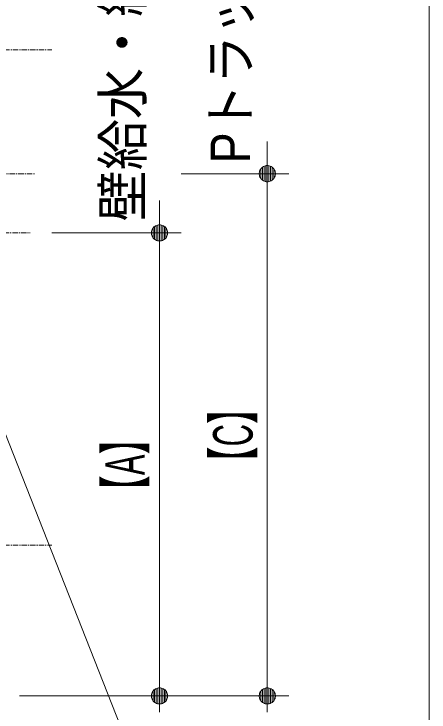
# Model space of a CAD drawing. Units: millimetres, scale not verified. Extents: x -6062 to 6062, y -3045 to 3045.
# Drawn here: x -3402 to -3018, y -2035 to -1387 of the extents above; entities that cross this region are included whole.
import ezdxf
from ezdxf.enums import TextEntityAlignment as Align

# ---------------------------------------------------------------- set-up
doc = ezdxf.new("R2010")
doc.units = ezdxf.units.MM
doc.header["$LTSCALE"] = 20
doc.linetypes.add('CHAIN1', pattern=[8, 5, -1, 1, -1])
for name, color, linetype, lineweight in [('0-0_1図面枠', 7, 'Continuous', 9), ('0-1_2寸法-2', 7, 'Continuous', 9), ('0-2_0', 7, 'Continuous', 9), ('0-3_2寸法-1', 7, 'Continuous', 9), ('0-4_2寸法-3', 7, 'Continuous', 9), ('0-6_5ボウル・キャビネト', 7, 'Continuous', 9), ('0-7_4給排水', 7, 'Continuous', 9)]:
    doc.layers.add(name, color=color, linetype=linetype, lineweight=lineweight)
doc.styles.add('ＭＳ Ｐゴシック', font='')
doc.styles.get('ＭＳ Ｐゴシック').set_extended_font_data('MS PGothic')

# ---------------------------------------------------------------- blocks, each defined once
blk = doc.blocks.new('_Dot')
at = {"layer": '0-2_0'}
for p, q in [((-10, 0), (-20, 0)), ((9.78, 2), (-9.78, 2)), ((7.99, 6), (-7.99, 6)), ((9.16, -3.98), (-9.16, -3.98)), ((6, -7.98), (-6, -7.98))]:
    blk.add_line(p, q, dxfattribs=at)
for points in [[(10, 0), (9.92, 1.25), (9.69, 2.49), (9.3, 3.68), (8.76, 4.82), (8.09, 5.88), (7.29, 6.85), (6.37, 7.71), (5.36, 8.44), (4.26, 9.05), (3.09, 9.51), (1.87, 9.82), (0.63, 9.98), (-0.63, 9.98), (-1.87, 9.82), (-3.09, 9.51), (-4.26, 9.05), (-5.36, 8.44), (-6.37, 7.71), (-7.29, 6.85), (-8.09, 5.88), (-8.76, 4.82), (-9.3, 3.68), (-9.69, 2.49), (-9.92, 1.25), (-10, 0), (0, 0)], [(-10, 0), (-9.92, -1.25), (-9.69, -2.49), (-9.3, -3.68), (-8.76, -4.82), (-8.09, -5.88), (-7.29, -6.85), (-6.37, -7.71), (-5.36, -8.44), (-4.26, -9.05), (-3.09, -9.51), (-1.87, -9.82), (-0.63, -9.98), (0.63, -9.98), (1.87, -9.82), (3.09, -9.51), (4.26, -9.05), (5.36, -8.44), (6.37, -7.71), (7.29, -6.85), (8.09, -5.88), (8.76, -4.82), (9.3, -3.68), (9.69, -2.49), (9.92, -1.25), (10, 0), (0, 0)]]:
    blk.add_lwpolyline(points, close=True, dxfattribs=at)
blk = doc.blocks.new('グループ-12')
at = {"layer": '0-7_4給排水', "linetype": 'CHAIN1'}
blk.add_line((-35900, -30700), (-31900, -30700), dxfattribs=at)
blk = doc.blocks.new('グループ-28')
at = {"layer": '0-6_5ボウル・キャビネト', "linetype": 'CHAIN1'}
for p, q in [((-33600, -28400), (-31600, -28400)), ((-33600, -37600), (-31600, -37600))]:
    blk.add_line(p, q, dxfattribs=at)
blk = doc.blocks.new('止水栓_側面')
at = {"layer": '0-7_4給排水', "linetype": 'CHAIN1'}
blk.add_line((-3010, 0), (1000, 0), dxfattribs=at)
at = {"layer": '0-7_4給排水'}
blk.add_lwpolyline([(-900, 1200), (-900, 600), (-1200, 600), (-1200, 1200)], dxfattribs=at)
for points in [[(-1950, 660), (-1850, 660), (-1850, 300), (-1950, 300)], [(-1330, 600), (-770, 600), (-770, 360), (-1330, 360)], [(-200, 600), (0, 600), (0, -600), (-200, -600)], [(-1450, -300), (-2010, -300), (-2010, 300), (-1450, 300)], [(-1430, 298), (-200, 298), (-200, -298), (-1430, -298)], [(-1250, 360), (-850, 360), (-850, 298), (-1250, 298)], [(-1450, 240), (-1430, 240), (-1430, -240), (-1450, -240)]]:
    blk.add_lwpolyline(points, close=True, dxfattribs=at)
blk = doc.blocks.new('グループ-30')
at = {"layer": '0-7_4給排水', "linetype": 'CHAIN1'}
for p, q in [((-33600, -23820), (-33600, -19440)), ((-33880, -28635.6), (-33770, -28051.7))]:
    blk.add_line(p, q, dxfattribs=at)
at = {"layer": '0-7_4給排水'}
for p, q in [((-33190, -19960), (-34010, -19960)), ((-36405.3, -20950.8), (-36524.3, -21395.1)), ((-36467.1, -21536.8), (-36142.5, -21623.7)), ((-33150, -23314), (-34050, -23314)), ((-33600, -23320), (-34040, -23320)), ((-33600, -23320), (-33160, -23320))]:
    blk.add_line(p, q, dxfattribs=at)
for points in [[(-34050, -20000), (-34050, -20760), (-33600, -20760)], [(-33600, -20760), (-33150, -20520.7), (-33150, -20000)], [(-34050, -23314), (-34044, -23320), (-33600, -23320), (-33156, -23320), (-33150, -23314), (-33150, -20806), (-33156, -20800), (-33600, -20800), (-34044, -20800), (-34050, -20806), (-34050, -21561.2), (-36380.8, -20936.6)], [(-36510.2, -21419.6), (-36476.4, -21428.7), (-36469.6, -21430.5), (-36488.3, -21500)], [(-36105.8, -21602.5), (-36087.1, -21533), (-36080.4, -21534.8), (-34050, -22078.8), (-34050, -23314)], [(-33992.8, -21701.3), (-33995, -21689.1), (-33997.5, -21676.8), (-34000.1, -21664.6), (-34003, -21652.4), (-34006, -21640.7), (-34009, -21629.7), (-34012, -21619.6), (-34015, -21610.3), (-34018.1, -21601.7), (-34021.2, -21594), (-34024.3, -21587.1), (-34027.4, -21581.1), (-34030.6, -21575.8), (-34033.8, -21571.3), (-34037, -21567.7), (-34040.2, -21564.8), (-34043.4, -21562.8), (-34046.7, -21561.6), (-34050, -21561.2)], [(-34052.5, -22078.1), (-34049.6, -22077.9), (-34046.3, -22076.8), (-34043, -22074.9), (-34039.7, -22072.2), (-34036.4, -22068.6), (-34033.1, -22064.3), (-34029.7, -22059.1), (-34026.4, -22053.1), (-34023, -22046.3), (-34019.7, -22038.7), (-34016.3, -22030.3), (-34012.9, -22021.1), (-34009.6, -22011), (-34006.3, -22000.5), (-34003.2, -21989.8), (-34000.4, -21979), (-33997.7, -21968), (-33995.3, -21956.9), (-33993, -21945.7), (-33991, -21934.3), (-33989.2, -21922.8), (-33987.6, -21911.1), (-33986.2, -21899.3), (-33985.1, -21887.3), (-33984.1, -21875.2), (-33983.3, -21863), (-33982.8, -21850.6), (-33982.5, -21838.1), (-33982.3, -21825.5), (-33982.4, -21813), (-33982.7, -21800.5), (-33983.2, -21788), (-33984, -21775.5), (-33984.9, -21763.1), (-33986.1, -21750.7), (-33987.4, -21738.3), (-33989, -21725.9), (-33990.8, -21713.6), (-33992.8, -21701.3)]]:
    blk.add_lwpolyline(points, dxfattribs=at)
for points in [[(-34050, -20370), (-35270, -20370), (-35270, -20170), (-34050, -20170)], [(-33600, -23400), (-34172.3, -23400), (-34180, -23399.8), (-34180, -23320.3), (-34167.1, -23320), (-33032.9, -23320), (-33020, -23320.3), (-33020, -23399.8), (-33027.7, -23400)]]:
    blk.add_lwpolyline(points, close=True, dxfattribs=at)
at = {"layer": '0-7_4給排水', "linetype": 'CHAIN1'}
for points in [[(-33600, -26232.8), (-33600, -26043.9), (-33600, -25487.3), (-33600, -23400)], [(-34050, -31200), (-34050, -30643.4), (-34050, -30454.5)]]:
    blk.add_lwpolyline(points, dxfattribs=at)
at = {"layer": '0-7_4給排水'}
for centre, radius, start, end in [((-34010, -20000), 40, 90, 180), ((-33190, -20000), 40, 0, 90), ((-33600, -20800), 420, 0, 32.75887), ((-33600, -20800), 420, 174.53498, 180), ((-36386, -20956), 20, 120, 164.99998), ((-36386, -20956), 20, 75.00002, 120), ((-36315.4, -21620), 250, 75, 130.08079), ((-36315.4, -21620), 250, 19.91921, 75), ((-36505, -21400.3), 20, 165.00002, 210), ((-36505, -21400.3), 20, 210, 254.99998), ((-36459.3, -21507.8), 30, 165, 210), ((-36459.3, -21507.8), 30, 210, 255), ((-36134.7, -21594.8), 30, 255, 300), ((-36134.7, -21594.8), 30, 300, 345)]:
    blk.add_arc(centre, radius, start, end, dxfattribs=at)
at = {"layer": '0-7_4給排水', "linetype": 'CHAIN1'}
for centre, start, end in [((-43418, -26232.8), 349.32349, 360), ((-24232, -30454.5), 169.32349, 180)]:
    blk.add_arc(centre, 9818, start, end, dxfattribs=at)
at = {"layer": '0-7_4給排水'}
blk.add_blockref('止水栓_側面', (-33000, -31800), dxfattribs=at)

msp = doc.modelspace()

# ---------------------------------------------------------------- linework, layer by layer
at = {"layer": '0-0_1図面枠'}
msp.add_line((-3017.5, 1750), (-3017.5, -2420), dxfattribs=at)
at = {"layer": '0-1_2寸法-2'}
for p, q in [((-3167.5, -1519.99), (-3167.5, -1504.99)), ((-3247.5, -1535), (-3147.5, -1535)), ((-3167.5, -1535), (-3167.5, -2020)), ((-3267.5, -1574.99), (-3267.5, -1559.99)), ((-3367.5, -1590), (-3247.5, -1590)), ((-3267.5, -1590), (-3267.5, -2020)), ((-3397.5, -2020), (-3247.5, -2020)), ((-3247.5, -2020), (-3147.5, -2020))]:
    msp.add_line(p, q, dxfattribs=at)
at = {"layer": '0-3_2寸法-1'}
for p, q in [((-3247.5, -1535), (-3147.5, -1535)), ((-3167.5, -1550.01), (-3167.5, -2004.99)), ((-3367.5, -1590), (-3247.5, -1590)), ((-3267.5, -1605.01), (-3267.5, -2004.99)), ((-3397.5, -2020), (-3247.5, -2020)), ((-3247.5, -2020), (-3147.5, -2020))]:
    msp.add_line(p, q, dxfattribs=at)
at = {"layer": '0-4_2寸法-3'}
msp.add_lwpolyline([(-3605.69, -2420), (-3157.5, -2420), (-3478.25, -1604.9)], dxfattribs=at)

# ---------------------------------------------------------------- block references
at = {"layer": '0-1_2寸法-2', "xscale": 0.7503418, "yscale": 0.7503418}
for p, rotation in [((-3167.5, -1535), 270), ((-3267.5, -1590), 270), ((-3267.5, -2020), 90), ((-3167.5, -2020), 90)]:
    msp.add_blockref('_Dot', p, dxfattribs=dict(at, rotation=rotation))
at = {"layer": '0-3_2寸法-1', "xscale": 0.7503418, "yscale": 0.7503418}
for p, rotation in [((-3167.5, -1535), 90), ((-3267.5, -1590), 90), ((-3267.5, -2020), 270), ((-3167.5, -2020), 270)]:
    msp.add_blockref('_Dot', p, dxfattribs=dict(at, rotation=rotation))
at = {"layer": '0-6_5ボウル・キャビネト', "xscale": 0.05, "yscale": 0.05}
msp.add_blockref('グループ-28', (-1787.5, 0), dxfattribs=at)
at = {"layer": '0-7_4給排水', "xscale": 0.05, "yscale": 0.05}
for name in ['グループ-30', 'グループ-12']:
    msp.add_blockref(name, (-1787.5, 0), dxfattribs=at)

# ---------------------------------------------------------------- texts
at = {"layer": '0-1_2寸法-2', "style": 'ＭＳ Ｐゴシック'}
for s, width, p in [('Pトラップ排水位置', 0.9, (-3172.48, -1525.42)), ('壁給水・給湯位置', 0.95, (-3272.38, -1579.36))]:
    msp.add_text(s, height=36.66, rotation=90, dxfattribs=dict(at, width=width)).set_placement(p, align=Align.BOTTOM_LEFT)
at = {"layer": '0-3_2寸法-1', "style": 'ＭＳ Ｐゴシック', "width": 0.6}
for s, p in [('【C】', (-3170.13, -1818.33)), ('【A】', (-3270.13, -1845.05))]:
    msp.add_text(s, height=36.69, rotation=90, dxfattribs=at).set_placement(p, align=Align.BOTTOM_LEFT)

doc.saveas('drawing.dxf')
